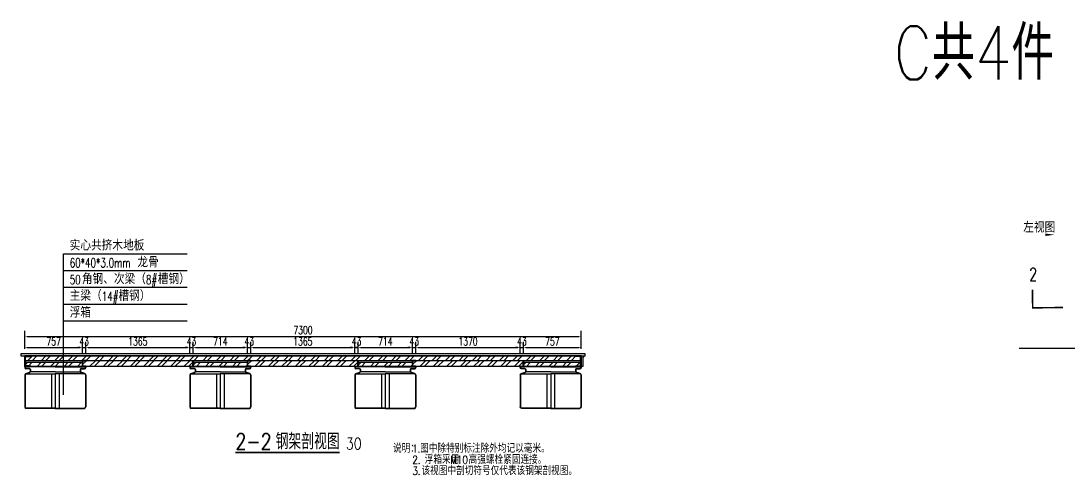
# Model space of a CAD drawing. Header units: millimetres. Extents: x -1471591 to 944464, y -468930 to 547002.
# Drawn here: x -992932 to -979182, y 4337 to 10290 of the extents above; entities that cross this region are included whole.
import ezdxf

# ---------------------------------------------------------------- set-up
doc = ezdxf.new("R2010")
doc.units = ezdxf.units.MM
doc.header["$LTSCALE"] = 10
doc.header["$PDMODE"] = 35
doc.linetypes.add('-6_350_HOLE$0$DASH', pattern=[0.35, 0.25, -0.1])
for name, color, linetype in [('DIM_SYMB', 3, 'Continuous'), ('PUB_TEXT', 7, 'Continuous'), ('W-FLOAT_BOWL浮筒', 253, 'Continuous'), ('W-STEEL_FRAME钢架', 3, 'Continuous'), ('W-STEEL_KEEL钢龙骨', 5, 'Continuous'), ('W-WOOD_FLOOR木地板', 30, 'Continuous'), ('中实线', 1, 'Continuous')]:
    doc.layers.add(name, color=color, linetype=linetype)
doc.styles.add('_TCH_DIM', font='SIMPLEX.shx', dxfattribs={"bigfont": 'hztxt.shx'})
doc.styles.add('_TCH_LABEL', font='COMPLEX', dxfattribs={"bigfont": 'GBCBIG'})
doc.styles.get("Standard").update_dxf_attribs({"font": 'simplex.shx', "width": 0.8, "bigfont": 'hztxt.shx'})
doc.styles.add('STANDARD_T3', font='simplex.shx', dxfattribs={"width": 0.7, "bigfont": 'hztxt.shx'})
doc.dimstyles.new('W&&30', dxfattribs={"dimtxt": 105, "dimasz": 30, "dimexe": 75, "dimexo": 90, "dimgap": 30, "dimtad": 1, "dimdec": 0, "dimzin": 0, "dimdsep": 46, "dimtxsty": 'STANDARD_T3', "dimcen": 0.09, "dimclrd": 1, "dimclre": 1, "dimclrt": 7, "dimazin": 2, "dimtfac": 1, "dimtdec": 0, "dimtix": 1, "dimtmove": 2, "dimatfit": 3, "dimfxl": 0, "dimtolj": 1, "dimtzin": 0, "dimarcsym": 0})

# ---------------------------------------------------------------- blocks, each defined once
blk = doc.blocks.new('*U244')
at = {"layer": 'W-FLOAT_BOWL浮筒'}
for p, q in [((-400, 275), (-400, 260)), ((0, 275), (-400, 275)), ((0, 275), (400, 275)), ((400, 275), (400, 260)), ((-400, 164), (-400, -256)), ((-396, 165), (-396, -256)), ((-391, 176), (0, 176)), ((-387, 183), (-335, 201)), ((0, 271), (-386, 271)), ((-338, 249), (-386, 249)), ((-386, 179), (-334, 197)), ((-338, 245), (-385, 245)), ((-330, 237), (-330, 208)), ((-326, 237), (-326, 208)), ((0, 205), (-326, 205)), ((-50, 176), (-50, -271)), ((0, 271), (386, 271)), ((0, 205), (326, 205)), ((391, 176), (0, 176)), ((0, 176), (0, -271)), ((0, 176), (0, -271)), ((50, 176), (50, -271)), ((326, 237), (326, 208)), ((330, 237), (330, 208)), ((386, 179), (334, 197)), ((387, 183), (335, 201)), ((338, 249), (386, 249)), ((338, 245), (385, 245)), ((396, 165), (396, -256)), ((400, 164), (400, -256)), ((0, -271), (-381, -271)), ((0, -271), (381, -271)), ((0, -275), (-381, -275)), ((0, -275), (381, -275))]:
    blk.add_line(p, q, dxfattribs=at)
for points in [[(-400, 275), (-330, 275)], [(-400, 275), (-330, 275)], [(400, 275), (330, 275)], [(400, 275), (330, 275)]]:
    blk.add_lwpolyline(points, dxfattribs=at)
for centre, radius, start, end in [((-385, 260), 15, 180, 270), ((-380, 164), 20, 109.1798, 180), ((-386, 260), 11, 90, 270), ((-381, 165), 15, 109.1798, 180), ((-338, 237), 12, 0, 90), ((-338, 237), 8, 0, 90), ((-338, 208), 8, 289.1798, 0), ((-338, 208), 12, 289.1798, 0), ((338, 237), 12, 90, 180), ((338, 208), 12, 180, 250.8202), ((338, 237), 8, 90, 180), ((338, 208), 8, 180, 250.8202), ((385, 260), 15, 270, 0), ((386, 260), 11, 270, 90), ((381, 165), 15, 0, 70.8202), ((380, 164), 20, 0, 70.8202), ((-381, -256), 19, 180, 270), ((-381, -256), 15, 180, 270), ((381, -256), 15, 270, 0), ((381, -256), 19, 270, 0)]:
    blk.add_arc(centre, radius, start, end, dxfattribs=at)
blk = doc.blocks.new('*U245')
at = {"layer": '中实线', "color": 0, "linetype": 'ByBlock', "lineweight": -2}
for p in [(0, 0), (2165, 0), (4330, 0)]:
    blk.add_blockref('*U244', p, dxfattribs=at)
blk = doc.blocks.new('*D254')
at = {"color": 1, "lineweight": -2, "transparency": 16777216}
for p, q in [((-992882, 5991), (-992882, 6082)), ((-992125, 5931), (-992125, 6082)), ((-992852, 6007), (-992155, 6007))]:
    blk.add_line(p, q, dxfattribs=at)
at = {"color": 1, "transparency": 16777216}
for points in [[(-992852, 6012), (-992852, 6002), (-992882, 6007)], [(-992155, 6012), (-992155, 6002), (-992125, 6007)]]:
    blk.add_solid(points, dxfattribs=at)
at = {"layer": 'Defpoints', "color": 0, "transparency": 16777216}
for p in [(-992125, 6007), (-992882, 5901), (-992125, 5841)]:
    blk.add_point(p, dxfattribs=at)
at = {"color": 7, "transparency": 16777216, "insert": (-992503, 6089), "char_height": 105, "attachment_point": 5, "style": 'STANDARD_T3'}
blk.add_mtext('\\A1;757', dxfattribs=at)
blk = doc.blocks.new('*D255')
at = {"color": 1, "lineweight": -2, "transparency": 16777216}
for p, q in [((-992125, 5931), (-992125, 6082)), ((-992082, 5931), (-992082, 6082)), ((-992155, 6007), (-992185, 6007)), ((-992125, 6007), (-992082, 6007)), ((-992052, 6007), (-992022, 6007))]:
    blk.add_line(p, q, dxfattribs=at)
at = {"color": 1, "transparency": 16777216}
for points in [[(-992155, 6012), (-992155, 6002), (-992125, 6007)], [(-992052, 6012), (-992052, 6002), (-992082, 6007)]]:
    blk.add_solid(points, dxfattribs=at)
at = {"layer": 'Defpoints', "color": 0, "transparency": 16777216}
for p in [(-992082, 6007), (-992125, 5841), (-992082, 5841)]:
    blk.add_point(p, dxfattribs=at)
at = {"color": 7, "transparency": 16777216, "insert": (-992103, 6089), "char_height": 105, "attachment_point": 5, "style": 'STANDARD_T3'}
blk.add_mtext('\\A1;43', dxfattribs=at)
blk = doc.blocks.new('*D256')
at = {"color": 1, "lineweight": -2, "transparency": 16777216}
for p, q in [((-992082, 5931), (-992082, 6082)), ((-990717, 5931), (-990717, 6082)), ((-992052, 6007), (-990747, 6007))]:
    blk.add_line(p, q, dxfattribs=at)
at = {"color": 1, "transparency": 16777216}
for points in [[(-992052, 6012), (-992052, 6002), (-992082, 6007)], [(-990747, 6012), (-990747, 6002), (-990717, 6007)]]:
    blk.add_solid(points, dxfattribs=at)
at = {"layer": 'Defpoints', "color": 0, "transparency": 16777216}
for p in [(-990717, 6007), (-992082, 5841), (-990717, 5841)]:
    blk.add_point(p, dxfattribs=at)
at = {"color": 7, "transparency": 16777216, "insert": (-991399, 6089), "char_height": 105, "attachment_point": 5, "style": 'STANDARD_T3'}
blk.add_mtext('\\A1;1365', dxfattribs=at)
blk = doc.blocks.new('*D257')
at = {"color": 1, "lineweight": -2, "transparency": 16777216}
for p, q in [((-990717, 5931), (-990717, 6082)), ((-990674, 5931), (-990674, 6082)), ((-990747, 6007), (-990777, 6007)), ((-990717, 6007), (-990674, 6007)), ((-990644, 6007), (-990614, 6007))]:
    blk.add_line(p, q, dxfattribs=at)
at = {"color": 1, "transparency": 16777216}
for points in [[(-990747, 6012), (-990747, 6002), (-990717, 6007)], [(-990644, 6012), (-990644, 6002), (-990674, 6007)]]:
    blk.add_solid(points, dxfattribs=at)
at = {"layer": 'Defpoints', "color": 0, "transparency": 16777216}
for p in [(-990674, 6007), (-990717, 5841), (-990674, 5841)]:
    blk.add_point(p, dxfattribs=at)
at = {"color": 7, "transparency": 16777216, "insert": (-990695, 6089), "char_height": 105, "attachment_point": 5, "style": 'STANDARD_T3'}
blk.add_mtext('\\A1;43', dxfattribs=at)
blk = doc.blocks.new('*D258')
at = {"color": 1, "lineweight": -2, "transparency": 16777216}
for p, q in [((-992882, 5991), (-992882, 6229)), ((-985582, 5991), (-985582, 6229)), ((-992852, 6154), (-985612, 6154))]:
    blk.add_line(p, q, dxfattribs=at)
at = {"color": 1, "transparency": 16777216}
for points in [[(-992852, 6159), (-992852, 6149), (-992882, 6154)], [(-985612, 6159), (-985612, 6149), (-985582, 6154)]]:
    blk.add_solid(points, dxfattribs=at)
at = {"layer": 'Defpoints', "color": 0, "transparency": 16777216}
for p in [(-985582, 6154), (-992882, 5901), (-985582, 5901)]:
    blk.add_point(p, dxfattribs=at)
at = {"color": 7, "transparency": 16777216, "insert": (-989232, 6237), "char_height": 105, "attachment_point": 5, "style": 'STANDARD_T3'}
blk.add_mtext('\\A1;7300', dxfattribs=at)
blk = doc.blocks.new('*D250')
at = {"color": 1, "lineweight": -2, "transparency": 16777216}
for p, q in [((-990674, 5931), (-990674, 6082)), ((-989960, 5931), (-989960, 6082)), ((-990644, 6007), (-989990, 6007))]:
    blk.add_line(p, q, dxfattribs=at)
at = {"color": 1, "transparency": 16777216}
for points in [[(-990644, 6012), (-990644, 6002), (-990674, 6007)], [(-989990, 6012), (-989990, 6002), (-989960, 6007)]]:
    blk.add_solid(points, dxfattribs=at)
at = {"layer": 'Defpoints', "color": 0, "transparency": 16777216}
for p in [(-989960, 6007), (-990674, 5841), (-989960, 5841)]:
    blk.add_point(p, dxfattribs=at)
at = {"color": 7, "transparency": 16777216, "insert": (-990317, 6089), "char_height": 105, "attachment_point": 5, "style": 'STANDARD_T3'}
blk.add_mtext('\\A1;714', dxfattribs=at)
blk = doc.blocks.new('*D251')
at = {"color": 1, "lineweight": -2, "transparency": 16777216}
for p, q in [((-989960, 5931), (-989960, 6082)), ((-989917, 5931), (-989917, 6082)), ((-989990, 6007), (-990020, 6007)), ((-989960, 6007), (-989917, 6007)), ((-989887, 6007), (-989857, 6007))]:
    blk.add_line(p, q, dxfattribs=at)
at = {"color": 1, "transparency": 16777216}
for points in [[(-989990, 6012), (-989990, 6002), (-989960, 6007)], [(-989887, 6012), (-989887, 6002), (-989917, 6007)]]:
    blk.add_solid(points, dxfattribs=at)
at = {"layer": 'Defpoints', "color": 0, "transparency": 16777216}
for p in [(-989917, 6007), (-989960, 5841), (-989917, 5841)]:
    blk.add_point(p, dxfattribs=at)
at = {"color": 7, "transparency": 16777216, "insert": (-989938, 6089), "char_height": 105, "attachment_point": 5, "style": 'STANDARD_T3'}
blk.add_mtext('\\A1;43', dxfattribs=at)
blk = doc.blocks.new('*D252')
at = {"color": 1, "lineweight": -2, "transparency": 16777216}
for p, q in [((-989917, 5931), (-989917, 6082)), ((-988552, 5931), (-988552, 6082)), ((-989887, 6007), (-988582, 6007))]:
    blk.add_line(p, q, dxfattribs=at)
at = {"color": 1, "transparency": 16777216}
for points in [[(-989887, 6012), (-989887, 6002), (-989917, 6007)], [(-988582, 6012), (-988582, 6002), (-988552, 6007)]]:
    blk.add_solid(points, dxfattribs=at)
at = {"layer": 'Defpoints', "color": 0, "transparency": 16777216}
for p in [(-988552, 6007), (-989917, 5841), (-988552, 5841)]:
    blk.add_point(p, dxfattribs=at)
at = {"color": 7, "transparency": 16777216, "insert": (-989234, 6089), "char_height": 105, "attachment_point": 5, "style": 'STANDARD_T3'}
blk.add_mtext('\\A1;1365', dxfattribs=at)
blk = doc.blocks.new('*D253')
at = {"color": 1, "lineweight": -2, "transparency": 16777216}
for p, q in [((-988552, 5931), (-988552, 6082)), ((-988509, 5931), (-988509, 6082)), ((-988582, 6007), (-988612, 6007)), ((-988552, 6007), (-988509, 6007)), ((-988479, 6007), (-988449, 6007))]:
    blk.add_line(p, q, dxfattribs=at)
at = {"color": 1, "transparency": 16777216}
for points in [[(-988582, 6012), (-988582, 6002), (-988552, 6007)], [(-988479, 6012), (-988479, 6002), (-988509, 6007)]]:
    blk.add_solid(points, dxfattribs=at)
at = {"layer": 'Defpoints', "color": 0, "transparency": 16777216}
for p in [(-988509, 6007), (-988552, 5841), (-988509, 5841)]:
    blk.add_point(p, dxfattribs=at)
at = {"color": 7, "transparency": 16777216, "insert": (-988530, 6089), "char_height": 105, "attachment_point": 5, "style": 'STANDARD_T3'}
blk.add_mtext('\\A1;43', dxfattribs=at)
blk = doc.blocks.new('*D246')
at = {"color": 1, "lineweight": -2, "transparency": 16777216}
for p, q in [((-988552, 5931), (-988552, 6082)), ((-988509, 5931), (-988509, 6082)), ((-988582, 6007), (-988612, 6007)), ((-988509, 6007), (-988552, 6007)), ((-988479, 6007), (-988449, 6007))]:
    blk.add_line(p, q, dxfattribs=at)
at = {"color": 1, "transparency": 16777216}
for points in [[(-988582, 6012), (-988582, 6002), (-988552, 6007)], [(-988479, 6012), (-988479, 6002), (-988509, 6007)]]:
    blk.add_solid(points, dxfattribs=at)
at = {"layer": 'Defpoints', "color": 0, "transparency": 16777216}
for p in [(-988552, 6007), (-988552, 5841), (-988509, 5841)]:
    blk.add_point(p, dxfattribs=at)
at = {"color": 7, "transparency": 16777216, "insert": (-988530, 6089), "char_height": 105, "attachment_point": 5, "style": 'STANDARD_T3'}
blk.add_mtext('\\A1;43', dxfattribs=at)
blk = doc.blocks.new('*D247')
at = {"color": 1, "lineweight": -2, "transparency": 16777216}
for p, q in [((-988552, 5931), (-988552, 6082)), ((-988509, 5930), (-988509, 6082)), ((-988582, 6007), (-988612, 6007)), ((-988552, 6007), (-988509, 6007)), ((-988479, 6007), (-988449, 6007))]:
    blk.add_line(p, q, dxfattribs=at)
at = {"color": 1, "transparency": 16777216}
for points in [[(-988582, 6012), (-988582, 6002), (-988552, 6007)], [(-988479, 6012), (-988479, 6002), (-988509, 6007)]]:
    blk.add_solid(points, dxfattribs=at)
at = {"layer": 'Defpoints', "color": 0, "transparency": 16777216}
for p in [(-988509, 6007), (-988552, 5841), (-988509, 5840)]:
    blk.add_point(p, dxfattribs=at)
at = {"color": 7, "transparency": 16777216, "insert": (-988530, 6089), "char_height": 105, "attachment_point": 5, "style": 'STANDARD_T3'}
blk.add_mtext('\\A1;43', dxfattribs=at)
blk = doc.blocks.new('*D248')
at = {"color": 1, "lineweight": -2, "transparency": 16777216}
for p, q in [((-988509, 5930), (-988509, 6082)), ((-987795, 5931), (-987795, 6082)), ((-988479, 6007), (-987825, 6007))]:
    blk.add_line(p, q, dxfattribs=at)
at = {"color": 1, "transparency": 16777216}
for points in [[(-988479, 6012), (-988479, 6002), (-988509, 6007)], [(-987825, 6012), (-987825, 6002), (-987795, 6007)]]:
    blk.add_solid(points, dxfattribs=at)
at = {"layer": 'Defpoints', "color": 0, "transparency": 16777216}
for p in [(-987795, 6007), (-988509, 5840), (-987795, 5841)]:
    blk.add_point(p, dxfattribs=at)
at = {"color": 7, "transparency": 16777216, "insert": (-988152, 6089), "char_height": 105, "attachment_point": 5, "style": 'STANDARD_T3'}
blk.add_mtext('\\A1;714', dxfattribs=at)
blk = doc.blocks.new('*D249')
at = {"color": 1, "lineweight": -2, "transparency": 16777216}
for p, q in [((-987795, 5931), (-987795, 6082)), ((-987752, 5931), (-987752, 6082)), ((-987825, 6007), (-987855, 6007)), ((-987795, 6007), (-987752, 6007)), ((-987722, 6007), (-987692, 6007))]:
    blk.add_line(p, q, dxfattribs=at)
at = {"color": 1, "transparency": 16777216}
for points in [[(-987825, 6012), (-987825, 6002), (-987795, 6007)], [(-987722, 6012), (-987722, 6002), (-987752, 6007)]]:
    blk.add_solid(points, dxfattribs=at)
at = {"layer": 'Defpoints', "color": 0, "transparency": 16777216}
for p in [(-987752, 6007), (-987795, 5841), (-987752, 5841)]:
    blk.add_point(p, dxfattribs=at)
at = {"color": 7, "transparency": 16777216, "insert": (-987773, 6089), "char_height": 105, "attachment_point": 5, "style": 'STANDARD_T3'}
blk.add_mtext('\\A1;43', dxfattribs=at)
blk = doc.blocks.new('*U259')
at = {"layer": 'W-FLOAT_BOWL浮筒'}
for p, q in [((-400, 275), (-400, 260)), ((0, 275), (-400, 275)), ((0, 275), (400, 275)), ((400, 275), (400, 260)), ((-400, 164), (-400, -256)), ((-396, 165), (-396, -256)), ((-391, 176), (0, 176)), ((-387, 183), (-335, 201)), ((0, 271), (-386, 271)), ((-338, 249), (-386, 249)), ((-386, 179), (-334, 197)), ((-338, 245), (-385, 245)), ((-330, 237), (-330, 208)), ((-326, 237), (-326, 208)), ((0, 205), (-326, 205)), ((-50, 176), (-50, -271)), ((0, 271), (386, 271)), ((0, 205), (326, 205)), ((391, 176), (0, 176)), ((0, 176), (0, -271)), ((0, 176), (0, -271)), ((50, 176), (50, -271)), ((326, 237), (326, 208)), ((330, 237), (330, 208)), ((386, 179), (334, 197)), ((387, 183), (335, 201)), ((338, 249), (386, 249)), ((338, 245), (385, 245)), ((396, 165), (396, -256)), ((400, 164), (400, -256)), ((0, -271), (-381, -271)), ((0, -271), (381, -271)), ((0, -275), (-381, -275)), ((0, -275), (381, -275))]:
    blk.add_line(p, q, dxfattribs=at)
for points in [[(-400, 275), (-330, 275)], [(-400, 275), (-330, 275)], [(400, 275), (330, 275)], [(400, 275), (330, 275)]]:
    blk.add_lwpolyline(points, dxfattribs=at)
for centre, radius, start, end in [((-385, 260), 15, 180, 270), ((-380, 164), 20, 109.1798, 180), ((-386, 260), 11, 90, 270), ((-381, 165), 15, 109.1798, 180), ((-338, 237), 12, 0, 90), ((-338, 237), 8, 0, 90), ((-338, 208), 8, 289.1798, 0), ((-338, 208), 12, 289.1798, 0), ((338, 237), 12, 90, 180), ((338, 208), 12, 180, 250.8202), ((338, 237), 8, 90, 180), ((338, 208), 8, 180, 250.8202), ((385, 260), 15, 270, 0), ((386, 260), 11, 270, 90), ((381, 165), 15, 0, 70.8202), ((380, 164), 20, 0, 70.8202), ((-381, -256), 19, 180, 270), ((-381, -256), 15, 180, 270), ((381, -256), 15, 270, 0), ((381, -256), 19, 270, 0)]:
    blk.add_arc(centre, radius, start, end, dxfattribs=at)
blk = doc.blocks.new('*U260')
at = {"layer": '中实线', "color": 0, "linetype": 'ByBlock', "lineweight": -2}
blk.add_blockref('*U259', (0, 0), dxfattribs=at)
blk = doc.blocks.new('*D261')
at = {"color": 1, "lineweight": -2, "transparency": 16777216}
for p, q in [((-987752, 5931), (-987752, 6082)), ((-986382, 5931), (-986382, 6082)), ((-987722, 6007), (-986412, 6007))]:
    blk.add_line(p, q, dxfattribs=at)
at = {"color": 1, "transparency": 16777216}
for points in [[(-987722, 6012), (-987722, 6002), (-987752, 6007)], [(-986412, 6012), (-986412, 6002), (-986382, 6007)]]:
    blk.add_solid(points, dxfattribs=at)
at = {"layer": 'Defpoints', "color": 0, "transparency": 16777216}
for p in [(-986382, 6007), (-987752, 5841), (-986382, 5841)]:
    blk.add_point(p, dxfattribs=at)
at = {"color": 7, "transparency": 16777216, "insert": (-987067, 6089), "char_height": 105, "attachment_point": 5, "style": 'STANDARD_T3'}
blk.add_mtext('\\A1;1370', dxfattribs=at)
blk = doc.blocks.new('*D262')
at = {"color": 1, "lineweight": -2, "transparency": 16777216}
for p, q in [((-986382, 5931), (-986382, 6082)), ((-986339, 5931), (-986339, 6082)), ((-986412, 6007), (-986442, 6007)), ((-986382, 6007), (-986339, 6007)), ((-986309, 6007), (-986279, 6007))]:
    blk.add_line(p, q, dxfattribs=at)
at = {"color": 1, "transparency": 16777216}
for points in [[(-986412, 6012), (-986412, 6002), (-986382, 6007)], [(-986309, 6012), (-986309, 6002), (-986339, 6007)]]:
    blk.add_solid(points, dxfattribs=at)
at = {"layer": 'Defpoints', "color": 0, "transparency": 16777216}
for p in [(-986339, 6007), (-986382, 5841), (-986339, 5841)]:
    blk.add_point(p, dxfattribs=at)
at = {"color": 7, "transparency": 16777216, "insert": (-986360, 6089), "char_height": 105, "attachment_point": 5, "style": 'STANDARD_T3'}
blk.add_mtext('\\A1;43', dxfattribs=at)
blk = doc.blocks.new('*D263')
at = {"color": 1, "lineweight": -2, "transparency": 16777216}
for p, q in [((-986339, 5931), (-986339, 6082)), ((-985582, 5991), (-985582, 6082)), ((-986309, 6007), (-985612, 6007))]:
    blk.add_line(p, q, dxfattribs=at)
at = {"color": 1, "transparency": 16777216}
for points in [[(-986309, 6012), (-986309, 6002), (-986339, 6007)], [(-985612, 6012), (-985612, 6002), (-985582, 6007)]]:
    blk.add_solid(points, dxfattribs=at)
at = {"layer": 'Defpoints', "color": 0, "transparency": 16777216}
for p in [(-985582, 6007), (-986339, 5841), (-985582, 5901)]:
    blk.add_point(p, dxfattribs=at)
at = {"color": 7, "transparency": 16777216, "insert": (-985960, 6089), "char_height": 105, "attachment_point": 5, "style": 'STANDARD_T3'}
blk.add_mtext('\\A1;757', dxfattribs=at)

msp = doc.modelspace()

# ---------------------------------------------------------------- hatches: boundary and pattern name
at = {"layer": 'W-STEEL_FRAME钢架'}
h = msp.add_hatch(dxfattribs=at)
h.set_pattern_fill('金属', color=6, scale=50)
h.set_pattern_definition([(45, (3451.75, -24786.26), (-88.388348, 88.388348), []), (45, (3510.68, -24786.26), (-88.388348, 88.388348), [])])
h.paths.add_polyline_path([(-992124.9, 5760.8), (-992124.9, 5810.8), (-992881.8, 5810.8), (-992881.8, 5760.8)])
h = msp.add_hatch(dxfattribs=at)
h.set_pattern_fill('金属', color=1, scale=50)
h.set_pattern_definition([(45, (3748.4, -24295.15), (-88.388348, 88.388348), []), (45, (3807.32, -24295.15), (-88.388348, 88.388348), [])])
h.paths.add_polyline_path([(-990673.8, 5760.8), (-990673.8, 5840.8), (-992124.9, 5840.8), (-992124.9, 5760.8)])
h = msp.add_hatch(dxfattribs=at)
h.set_pattern_fill('金属', color=6, scale=50)
h.set_pattern_definition([(45, (5659.83, -24786.26), (-88.388348, 88.388348), []), (45, (5718.76, -24786.26), (-88.388348, 88.388348), [])])
h.paths.add_polyline_path([(-989959.8, 5760.8), (-989959.8, 5810.8), (-990673.7, 5810.8), (-990673.7, 5760.8)])
h = msp.add_hatch(dxfattribs=at)
h.set_pattern_fill('金属', color=1, scale=50)
h.set_pattern_definition([(45, (5913.48, -24295.15), (-88.388348, 88.388348), []), (45, (5972.41, -24295.15), (-88.388348, 88.388348), [])])
h.paths.add_polyline_path([(-988508.8, 5760.8), (-988508.8, 5840.8), (-989959.8, 5840.8), (-989959.8, 5760.8)])
h = msp.add_hatch(dxfattribs=at)
h.set_pattern_fill('金属', color=6, scale=50)
h.set_pattern_definition([(45, (7824.75, -24786.26), (-88.388348, 88.388348), []), (45, (7883.68, -24786.26), (-88.388348, 88.388348), [])])
h.paths.add_polyline_path([(-987794.9, 5760.8), (-987794.9, 5810.8), (-988508.8, 5810.8), (-988508.8, 5760.8)])
h = msp.add_hatch(dxfattribs=at)
h.set_pattern_fill('金属', color=1, scale=50)
h.set_pattern_definition([(45, (8078.4, -24295.15), (-88.388348, 88.388348), []), (45, (8137.32, -24295.15), (-88.388348, 88.388348), [])])
h.paths.add_polyline_path([(-986338.8, 5760.8), (-986338.8, 5840.8), (-987794.9, 5840.8), (-987794.9, 5760.8)])
h = msp.add_hatch(dxfattribs=at)
h.set_pattern_fill('金属', color=6, scale=50)
h.set_pattern_definition([(45, (9989.67, -24786.26), (-88.388348, 88.388348), []), (45, (10048.59, -24786.26), (-88.388348, 88.388348), [])])
h.paths.add_polyline_path([(-985581.8, 5760.8), (-985581.8, 5810.8), (-986338.8, 5810.8), (-986338.8, 5760.8)])
at = {"layer": 'W-STEEL_KEEL钢龙骨'}
h = msp.add_hatch(dxfattribs=at)
h.set_pattern_fill('金属', color=256, scale=50)
h.set_pattern_definition([(45, (6488.53, -23670.11), (-88.388348, 88.388348), []), (45, (6547.45, -23670.11), (-88.388348, 88.388348), [])])
h.paths.add_polyline_path([(-985581.9, 5840.8), (-985581.9, 5900.8), (-992881.8, 5900.8), (-992881.8, 5840.8)])

# ---------------------------------------------------------------- linework, layer by layer
at = {"color": 8, "linetype": '-6_350_HOLE$0$DASH'}
msp.add_lwpolyline([(-979836.3, 5999.2), (-969812.2, 5999.2)], dxfattribs=at)
at = {"layer": 'DIM_SYMB'}
for p, q in [((-992372.3, 6358.5), (-992372.3, 7237.7)), ((-992372.3, 7237.7), (-990750.7, 7237.7)), ((-992372.3, 7017.9), (-990750.7, 7017.9)), ((-992372.3, 6798.1), (-990750.7, 6798.1)), ((-992372.3, 6578.3), (-990750.7, 6578.3)), ((-992372.3, 5388.6), (-992372.3, 6358.5)), ((-992372.3, 6358.5), (-990750.7, 6358.5))]:
    msp.add_line(p, q, dxfattribs=at)
msp.add_lwpolyline([(-979687.5, 7487.4, 0, 0, 0), (-979371.5, 7487.4, 0, 32, 0), (-979491.5, 7487.4, 0, 0, 0)], format="xyseb", dxfattribs=at)
for points, const_width in [([(-979662.3, 6768.8), (-979659.5, 6528.9), (-979259.5, 6533.6)], 20), ([(-990118.6, 4631.3), (-988752.3, 4631.3)], 21)]:
    msp.add_lwpolyline(points, dxfattribs=dict(at, const_width=const_width))
at = {"layer": 'W-STEEL_FRAME钢架'}
for points in [[(-992806.6, 5900.8), (-992881.8, 5900.8), (-992881.8, 5760.8), (-992806.6, 5760.8), (-992806.6, 5764.5, 0.3988949), (-992811.6, 5769.8), (-992864.8, 5772.6, -0.3988949), (-992873.1, 5781.3), (-992873.1, 5880.2, -0.3988949), (-992864.8, 5888.9), (-992811.6, 5891.7, 0.3988949), (-992806.6, 5897)], [(-985657.1, 5900.8), (-985581.8, 5900.8), (-985581.8, 5760.8), (-985657.1, 5760.8), (-985657.1, 5764.5, -0.3988949), (-985652.1, 5769.8), (-985598.9, 5772.6, 0.3988949), (-985590.6, 5781.3), (-985590.6, 5880.2, 0.3988949), (-985598.9, 5888.9), (-985652.1, 5891.7, -0.3988949), (-985657.1, 5897)]]:
    msp.add_lwpolyline(points, format="xyb", close=True, dxfattribs=at)
msp.add_lwpolyline([(-992881.8, 5900.8), (-985581.8, 5900.8), (-985581.8, 5760.8), (-992881.8, 5760.8)], close=True, dxfattribs=at)
at = {"layer": 'W-STEEL_FRAME钢架', "color": 6}
for points in [[(-992881.8, 5760.8), (-992124.9, 5760.8), (-992124.9, 5810.8), (-992881.8, 5810.8)], [(-990673.7, 5760.8), (-989959.8, 5760.8), (-989959.8, 5810.8), (-990673.7, 5810.8)], [(-988508.8, 5760.8), (-987794.9, 5760.8), (-987794.9, 5810.8), (-988508.8, 5810.8)], [(-986338.8, 5760.8), (-985581.8, 5760.8), (-985581.8, 5810.8), (-986338.8, 5810.8)]]:
    msp.add_lwpolyline(points, close=True, dxfattribs=at)
at = {"layer": 'W-STEEL_FRAME钢架', "color": 1}
for points in [[(-992081.9, 5840.8), (-992124.9, 5840.8), (-992124.9, 5760.8), (-992081.9, 5760.8), (-992081.9, 5762.9, 0.3988949), (-992084.8, 5765.9), (-992115.2, 5767.5, -0.3988949), (-992119.9, 5772.5), (-992119.9, 5829, -0.3988949), (-992115.2, 5834), (-992084.8, 5835.6, 0.3988949), (-992081.9, 5838.6)], [(-990716.8, 5840.8), (-990673.8, 5840.8), (-990673.8, 5760.8), (-990716.8, 5760.8), (-990716.8, 5762.9, -0.3988949), (-990713.9, 5765.9), (-990683.5, 5767.5, 0.3988949), (-990678.8, 5772.5), (-990678.8, 5829, 0.3988949), (-990683.5, 5834), (-990713.9, 5835.6, -0.3988949), (-990716.8, 5838.6)], [(-989916.8, 5840.8), (-989959.8, 5840.8), (-989959.8, 5760.8), (-989916.8, 5760.8), (-989916.8, 5762.9, 0.3988949), (-989919.7, 5765.9), (-989950.1, 5767.5, -0.3988949), (-989954.8, 5772.5), (-989954.8, 5829, -0.3988949), (-989950.1, 5834), (-989919.7, 5835.6, 0.3988949), (-989916.8, 5838.6)], [(-988551.8, 5840.8), (-988508.8, 5840.8), (-988508.8, 5760.8), (-988551.8, 5760.8), (-988551.8, 5762.9, -0.3988949), (-988549, 5765.9), (-988518.6, 5767.5, 0.3988949), (-988513.8, 5772.5), (-988513.8, 5829, 0.3988949), (-988518.6, 5834), (-988549, 5835.6, -0.3988949), (-988551.8, 5838.6)], [(-987751.9, 5840.8), (-987794.9, 5840.8), (-987794.9, 5760.8), (-987751.9, 5760.8), (-987751.9, 5762.9, 0.3988949), (-987754.8, 5765.9), (-987785.2, 5767.5, -0.3988949), (-987789.9, 5772.5), (-987789.9, 5829, -0.3988949), (-987785.2, 5834), (-987754.8, 5835.6, 0.3988949), (-987751.9, 5838.6)], [(-986381.8, 5840.8), (-986338.8, 5840.8), (-986338.8, 5760.8), (-986381.8, 5760.8), (-986381.8, 5762.9, -0.3988949), (-986379, 5765.9), (-986348.6, 5767.5, 0.3988949), (-986343.8, 5772.5), (-986343.8, 5829, 0.3988949), (-986348.6, 5834), (-986379, 5835.6, -0.3988949), (-986381.8, 5838.6)]]:
    msp.add_lwpolyline(points, format="xyb", close=True, dxfattribs=at)
for points in [[(-992124.9, 5840.8), (-990673.8, 5840.8), (-990673.8, 5760.8), (-992124.9, 5760.8)], [(-989959.8, 5840.8), (-988508.8, 5840.8), (-988508.8, 5760.8), (-989959.8, 5760.8)], [(-987794.9, 5840.8), (-986338.8, 5840.8), (-986338.8, 5760.8), (-987794.9, 5760.8)]]:
    msp.add_lwpolyline(points, close=True, dxfattribs=at)
at = {"layer": 'W-STEEL_KEEL钢龙骨'}
msp.add_lwpolyline([(-992881.8, 5840.8), (-985581.9, 5840.8), (-985581.9, 5900.8), (-992881.8, 5900.8)], close=True, dxfattribs=at)
at = {"layer": 'W-WOOD_FLOOR木地板'}
for points in [[(-992931.8, 5900.8), (-985531.8, 5900.8), (-985531.8, 5925.8), (-992931.8, 5925.8)], [(-985581.8, 5900.8), (-985561.8, 5900.8), (-985561.8, 5760.8), (-985581.8, 5760.8)]]:
    msp.add_lwpolyline(points, close=True, dxfattribs=at)
msp.add_arc((-985561.8, 5900.8), 18, 270, 0, dxfattribs=at)

# ---------------------------------------------------------------- block references
at = {"layer": '中实线'}
msp.add_blockref('*U245', (-992481.8, 5485.8), dxfattribs=at)
at = {"layer": '中实线', "xscale": -1}
msp.add_blockref('*U260', (-985981.8, 5485.8), dxfattribs=at)

# ---------------------------------------------------------------- texts
at = {"layer": 'PUB_TEXT', "width": 0.8}
msp.add_text('C共4件', height=700, dxfattribs=at).set_placement((-981482.4, 9520.8))
at = {"layer": 'PUB_TEXT', "color": 7, "style": '_TCH_DIM'}
for s, p in [('左视图', (-979783.5, 7515.8)), ('实心共挤木地板', (-992292.5, 7279.7)), ('龙骨', (-991404.5, 7059.9)), ('角钢、次梁（', (-992132.5, 6840.1)), ('槽钢）', (-991136.5, 6840.1)), ('主梁（', (-992292.5, 6620.3)), ('槽钢）', (-991652.5, 6620.3)), ('浮箱', (-992292.5, 6400.5))]:
    msp.add_text(s, height=140, dxfattribs=at).set_placement(p)
at = {"layer": 'PUB_TEXT', "color": 7, "width": 0.705882}
for s, height, style, p in [('60*40*3.0mm', 119, '_TCH_DIM', (-992292.5, 7059.9)), ('2', 170, '_TCH_LABEL', (-979704.7, 6883.8)), ('50', 119, '_TCH_DIM', (-992292.5, 6840.1)), ('8#', 119, '_TCH_DIM', (-991292.5, 6840.1)), ('14#', 119, '_TCH_DIM', (-991872.5, 6620.3))]:
    msp.add_text(s, height=height, dxfattribs=dict(at, style=style)).set_placement(p)
at = {"layer": 'PUB_TEXT', "color": 7, "width": 0.8}
for s, height, p in [('2-2', 210, (-990118.6, 4673.3)), ('钢架剖视图', 210, (-989590.6, 4673.3)), ('30', 150, (-988668.3, 4673.3))]:
    msp.add_text(s, height=height, dxfattribs=at).set_placement(p)
at = {"layer": 'W-STEEL_FRAME钢架', "color": 0, "width": 0.8}
for s, p in [('说明：', (-988051.3, 4631.6)), ('1.', (-987799.3, 4631.6)), ('图中除特别标注除外均记以毫米。', (-987695.3, 4631.6)), ('2.', (-987797.3, 4484.6)), ('浮箱采用', (-987635, 4484.6)), ('M10', (-987299, 4484.6)), ('高强螺栓紧固连接。', (-987059, 4484.6)), ('3.', (-987797.3, 4337.6)), ('该视图中剖切符号仅代表该钢架剖视图。', (-987677.3, 4337.6))]:
    msp.add_text(s, height=105, dxfattribs=at).set_placement(p)

# ---------------------------------------------------------------- dimensions: what is measured, and where the dimension line sits
for base, p1, p2, picture, middle in [((-985581.9, 6154.5), (-992881.8, 5900.8), (-985581.9, 5900.8), '*D258', (-989231.9, 6237)), ((-992124.9, 6006.8), (-992881.8, 5900.8), (-992124.9, 5840.8), '*D254', (-992503.4, 6089.3)), ((-992081.9, 6006.8), (-992124.9, 5840.8), (-992081.9, 5840.8), '*D255', (-992103.4, 6089.3)), ((-990716.8, 6006.8), (-992081.9, 5840.8), (-990716.8, 5840.8), '*D256', (-991399.3, 6089.3)), ((-990673.8, 6006.8), (-990716.8, 5840.8), (-990673.8, 5840.8), '*D257', (-990695.3, 6089.3)), ((-989959.8, 6006.8), (-990673.8, 5840.8), (-989959.8, 5840.8), '*D250', (-990316.8, 6089.3)), ((-989916.8, 6006.8), (-989959.8, 5840.8), (-989916.8, 5840.8), '*D251', (-989938.3, 6089.3)), ((-988551.8, 6006.8), (-989916.8, 5840.8), (-988551.8, 5840.8), '*D252', (-989234.3, 6089.3)), ((-988508.8, 6006.8), (-988551.8, 5840.8), (-988508.8, 5840.8), '*D253', (-988530.3, 6089.3)), ((-988551.8, 6006.8), (-988508.8, 5840.8), (-988551.8, 5840.8), '*D246', (-988530.3, 6089.3)), ((-988508.8, 6006.8), (-988551.8, 5840.8), (-988508.8, 5839.7), '*D247', (-988530.3, 6089.3)), ((-987794.9, 6006.8), (-988508.8, 5839.7), (-987794.9, 5840.8), '*D248', (-988151.8, 6089.3)), ((-987751.9, 6006.8), (-987794.9, 5840.8), (-987751.9, 5840.8), '*D249', (-987773.4, 6089.3)), ((-986381.8, 6006.8), (-987751.9, 5840.8), (-986381.8, 5840.8), '*D261', (-987066.9, 6089.3)), ((-986338.8, 6006.8), (-986381.8, 5840.8), (-986338.8, 5840.8), '*D262', (-986360.3, 6089.3)), ((-985581.8, 6006.8), (-986338.8, 5840.8), (-985581.8, 5900.8), '*D263', (-985960.3, 6089.3))]:
    dim = msp.add_linear_dim(base=base, p1=p1, p2=p2, dimstyle='W&&30')
    dim.commit()
    dim.dimension.update_dxf_attribs({"geometry": picture, "text_midpoint": middle})

doc.saveas('drawing.dxf')
